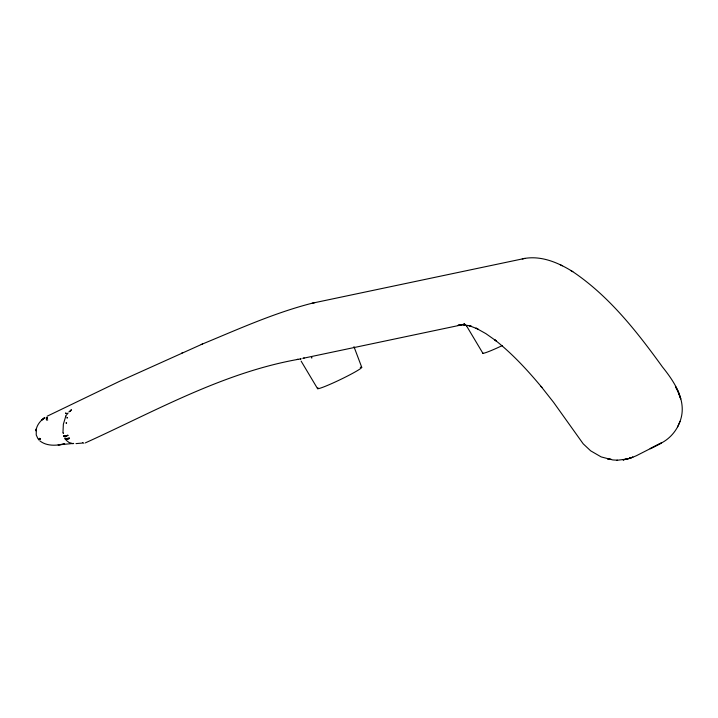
<?xml version="1.0" encoding="UTF-8"?>
<svg xmlns="http://www.w3.org/2000/svg" width="718" height="718" viewBox="0 0 718 718"><rect width="100%" height="100%" fill="white"/><g stroke="black" fill="none" stroke-linecap="round" stroke-linejoin="round"><path stroke-width="1.08" d="M70.454 411.136L70.517 410.597L70.391 411.486M464.528 324.716L463.002 324.599L471.152 326.134L468.971 325.55L477.991 329.068L476.016 328.126L485.853 333.619L496.353 341.032L494.756 339.829C512.338 353.714 527.595 370.246 541.884 387.442L540.977 386.338L553.56 402.304L583.187 443.805L590.663 450.832L601.181 456.917L612.804 459.942L617.579 460.22L627.065 459.044L630.467 458.129L623.368 459.753L630.7 458.075L636.327 455.75L661.251 443.06L650.131 448.732L660.533 443.437C669.634 439.012 676.688 430.881 680.045 421.358C687.566 401.335 674.292 381.635 662.301 366.772L661.565 365.722C636.283 330.81 608.891 296.031 572.802 271.682C558.685 262.851 542.027 255.644 525.011 258.363L312.168 303.211C274.33 312.877 238.564 329.068 202.584 343.958L201.228 344.541M65.796 416.126L63.363 424.221L62.951 432.882M65.042 437.72C63.669 441.812 75.704 436.508 65.024 438.851C64.898 439.084 68.21 439.748 69.179 437.783M677.514 427.048L680.045 421.358M70.543 410.983L71.432 409.682L68.802 412.033M65.652 416.413L66.46 414.798M40.423 438.581L38.772 439.775L40.531 438.716L38.772 439.775L39.759 438.276L38.987 438.752M67.438 435.449C69.978 434.893 61.829 437.971 64.333 435.458C62.251 437.19 66.962 435.664 67.986 435.243L63.803 436.418L64.396 435.629M44.624 417.688L41.635 420.165L44.238 418.02C40.002 421.008 36.573 425.577 35.954 430.827L36.304 428.915L36.223 434.937L38.036 438.895M47.092 416.243L119.771 381.213L202.584 343.958M85.343 442.889L85.604 442.764C154.63 411.459 222.374 372.929 297.782 359.413L297.315 359.431L298.67 359.449M46.679 420.209L47.72 419.967M181.851 352.978L182.973 352.493M304.235 357.968L302.852 358.345L461.611 324.895M464.6 324.168L463.729 324.365L464.923 324.527M617.543 460.229L616.95 460.184M312.168 303.211L314.924 302.619M522.246 258.947L525.011 258.363M298.625 359.242L300.95 358.749M462.706 324.671L464.097 324.374M462.545 324.536L464.708 324.105M622.928 459.834L624.256 459.583L623.368 459.753M75.991 443.616L82.588 443.042M460.382 324.967L458.066 325.218L465.291 324.769M297.315 359.431L298.23 359.404M73.703 443.41L58.104 444.9L64.647 443.912C56.48 445.663 46.823 446.434 39.867 440.879M63.507 433.457L63.184 432.963M83.88 443.275L82.723 442.512M466.664 325.999L466.323 325.532L482.873 353.265M73.119 443.733L69.027 442.485L66.128 440.26M559.977 264.529L562.293 265.813M570.568 270.453L572.802 271.682M301.138 361.136L317.589 388.689M353.956 346.668L361.746 367.302M502.412 345.52A22.132 1.624 -25.7 0 1 482.783 353.005M360.274 367.347A24.574 1.804 -25.7 0 1 341.158 379.194A24.574 1.804 -25.7 0 1 318.011 387.819M66.577 423.019L66.092 422.983L66.577 423.019M47.244 417.544L46.194 417.948L47.244 417.544M67.178 417.526L67.106 417.984L67.178 417.526M300.698 358.812L300.591 359.305L300.698 358.812M67.797 413.281L67.214 413.954L67.797 413.281M311.827 357.869L311.522 357.456L311.827 357.869M47.316 418.648L46.293 419.052L47.316 418.648M632.764 457.169L629.56 458.228L632.764 457.169M66.056 413.532L65.823 413.012L66.056 413.532M464.366 324.312L463.792 324.339L464.366 324.312M611.323 459.457L607.796 458.964L611.323 459.457M677.612 390.646L675.441 386.464L678.582 392.531L680.727 398.948L677.612 390.646"/></g></svg>
